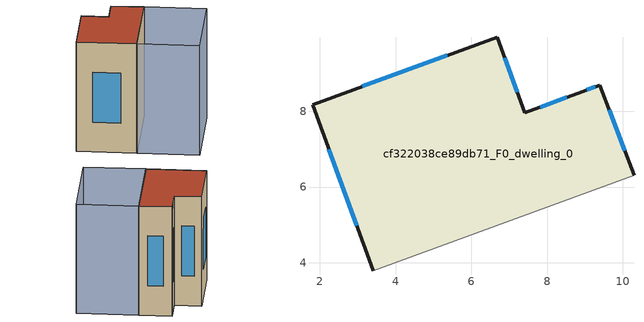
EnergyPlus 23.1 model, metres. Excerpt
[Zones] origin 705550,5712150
cf322038ce89db71_F0_dwelling_0
 floor ground (EU_floor_Construction): 10.29,6.32 9.39,8.69 8.93,8.52 7.41,7.96 6.68,9.96 1.81,8.18 3.41,3.79 z0
 wall outside (EU_wall_Construction): 3.41,3.79 1.81,8.18 6.68,9.96 7.41,7.96 8.93,8.52 9.39,8.69 10.29,6.32 z0:9
 wall adiabatic (EU_wall_Construction): 10.29,6.32 3.41,3.79 z0:9
 window (EU_Window_Construction): 7.82,8.11 8.52,8.37 / 9.05,8.57 9.27,8.64 / 9.64,8.05 10.05,6.96 / 2.98,4.98 2.24,6.99 / 3.12,8.66 5.36,9.48 / 6.88,9.42 7.21,8.5 z2.43:6.57
 roof outside (EU_roof_Construction): 9.39,8.69 10.29,6.32 3.41,3.79 1.81,8.18 6.68,9.96 7.41,7.96 8.93,8.52 z9
shading: 10.29,6.32 11.92,1.82 / 11.92,1.82 5.02,-0.67 / 5.02,-0.67 3.39,3.83 / 3.39,3.83 10.29,6.32 z0:9
[Building]
EU S2 Campaign: North Axis=0; Terrain=City; Solar Distribution=FullExterior
[Site:Location]
London: Latitude=51.5; Longitude=-0.5; Time Zone=0; Elevation=25
[SizingPeriod:WeatherFileDays]
AnnualSizingPeriod: Begin Month=1; Begin Day of Month=1; End Month=12; End Day of Month=31; Day of Week for Start Day=Monday; Use Weather File Daylight Saving Period=No; Use Weather File Rain and Snow Indicators=No
[MATERIAL]
EU_InternalMass_Material: Roughness=MediumRough; Thickness=0.1; Conductivity=1; Density=1800; Specific Heat=900; Thermal Absorptance=0.9; Solar Absorptance=0.7; Visible Absorptance=0.7
[MATERIAL:NOMASS] Roughness=MediumRough; Thermal Absorptance=0.9; Solar Absorptance=0.7; Visible Absorptance=0.7
Name | Thermal Resistance
EU_wall_NoMass | 0.727863
EU_roof_NoMass | 0.773354
EU_floor_NoMass | 1.79329
[WINDOWMATERIAL:SIMPLEGLAZINGSYSTEM]
EU_Window_SimpleGlazing: UFactor=2.58614; Solar Heat Gain Coefficient=0.76; Visible Transmittance=0.76
[CONSTRUCTION]
EU_wall_Construction: EU_wall_NoMass
EU_roof_Construction: EU_roof_NoMass
EU_floor_Construction: EU_floor_NoMass
EU_InternalMass_Construction: EU_InternalMass_Material
EU_Window_Construction: EU_Window_SimpleGlazing
[ZONE]
cf322038ce89db71_F0_dwelling_0: Type=1; Multiplier=1; Ceiling Height=autocalculate; Volume=266.581; Floor Area=autocalculate; Part of Total Floor Area=Yes
[INTERNALMASS]
cf322038ce89db71_F0_dwelling_0_EU_InternalMass: Construction=EU_InternalMass_Construction; Zone or ZoneList=cf322038ce89db71_F0_dwelling_0; Surface Area=29.6201
[OTHEREQUIPMENT]
EU_Step8_InternalGain_cf322038ce89db71_F0_dwelling_0_f000: Fuel Type=Electricity; Zone or ZoneList or Space or SpaceList=cf322038ce89db71_F0_dwelling_0; Schedule=EU_Step8_GainSchedule_cf322038ce89db71_F0_dwelling_0_f000; Design Level Calculation Method=Watts/Area; Power per Zone Floor Area=1; Fraction Latent=0; Fraction Radiant=0; Fraction Lost=0; Carbon Dioxide Generation Rate=0; EndUse Subcategory=EU_Step8_InternalGains
[ZONEVENTILATION:DESIGNFLOWRATE]
EU_ConstantAir_cf322038ce89db71_F0_dwelling_0: Zone or ZoneList or Space or SpaceList=cf322038ce89db71_F0_dwelling_0; Schedule=EU_AlwaysOn; Design Flow Rate Calculation Method=AirChanges/Hour; Air Changes per Hour=0.484901; Ventilation Type=Natural; Fan Pressure Rise=0; Fan Total Efficiency=1; Constant Term Coefficient=1; Temperature Term Coefficient=0; Velocity Term Coefficient=0; Velocity Squared Term Coefficient=0; Minimum Indoor Temperature=-100; Maximum Indoor Temperature=100; Delta Temperature=-100; Minimum Outdoor Temperature=-100; Maximum Outdoor Temperature=100; Maximum Wind Speed=40
[HVACTEMPLATE:THERMOSTAT]
EU_HeatOnly_cf322038ce89db71_F0_dwelling_0: Constant Heating Setpoint=20; Constant Cooling Setpoint=50
[HVACTEMPLATE:ZONE:IDEALLOADSAIRSYSTEM]
cf322038ce89db71_F0_dwelling_0: Template Thermostat=EU_HeatOnly_cf322038ce89db71_F0_dwelling_0; System Availability Schedule=EU_AlwaysOn; Maximum Heating Supply Air Temperature=50; Minimum Cooling Supply Air Temperature=13; Maximum Heating Supply Air Humidity Ratio=0.0156; Minimum Cooling Supply Air Humidity Ratio=0.0077; Heating Limit=NoLimit; Cooling Limit=NoLimit; Heating Availability Schedule=EU_AlwaysOn; Cooling Availability Schedule=EU_CoolingOff; Dehumidification Control Type=ConstantSensibleHeatRatio; Cooling Sensible Heat Ratio=0.7; Dehumidification Setpoint=60; Humidification Control Type=None; Humidification Setpoint=30; Outdoor Air Method=None; Outdoor Air Flow Rate per Person=0.00944; Outdoor Air Flow Rate per Zone Floor Area=0; Outdoor Air Flow Rate per Zone=0; Demand Controlled Ventilation Type=None; Outdoor Air Economizer Type=NoEconomizer; Heat Recovery Type=None; Sensible Heat Recovery Effectiveness=0.7; Latent Heat Recovery Effectiveness=0.65
[SIZING:ZONE]
cf322038ce89db71_F0_dwelling_0: Zone Cooling Design Supply Air Temperature Input Method=SupplyAirTemperature; Zone Cooling Design Supply Air Temperature=13; Zone Heating Design Supply Air Temperature Input Method=SupplyAirTemperature; Zone Heating Design Supply Air Temperature=50; Zone Cooling Design Supply Air Humidity Ratio=0.008; Zone Heating Design Supply Air Humidity Ratio=0.008; Cooling Design Air Flow Method=DesignDay; Cooling Design Air Flow Rate=0; Cooling Minimum Air Flow per Zone Floor Area=0.000762; Cooling Minimum Air Flow=0; Cooling Minimum Air Flow Fraction=0.2; Heating Design Air Flow Method=DesignDay; Heating Design Air Flow Rate=0; Heating Maximum Air Flow per Zone Floor Area=0.002032; Heating Maximum Air Flow=0.141576; Heating Maximum Air Flow Fraction=0.3; Account for Dedicated Outdoor Air System=No; Dedicated Outdoor Air System Control Strategy=NeutralSupplyAir; Dedicated Outdoor Air Low Setpoint Temperature for Design=autosize; Dedicated Outdoor Air High Setpoint Temperature for Design=autosize; Zone Load Sizing Method=Sensible Load Only No Latent Load; Zone Latent Cooling Design Supply Air Humidity Ratio Input Method=HumidityRatioDifference; Zone Cooling Design Supply Air Humidity Ratio Difference=0.005; Zone Latent Heating Design Supply Air Humidity Ratio Input Method=HumidityRatioDifference; Zone Humidification Design Supply Air Humidity Ratio Difference=0.005
[SCHEDULE:CONSTANT]
Name | Hourly Value
EU_AlwaysOn | 1
EU_CoolingOff | 0
[SCHEDULE:FILE]
EU_Step8_GainSchedule_cf322038ce89db71_F0_dwelling_0_f000: File=../../schedules/cf322038ce89db71/cf322038ce89db71_F0_dwelling_0_f000_gain.csv; Column Number=1; Rows to Skip at Top=0; Number of Hours of Data=8760; Column Separator=Comma; Interpolate to Timestep=No; Minutes per Item=60; Adjust Schedule for Daylight Savings=Yes
